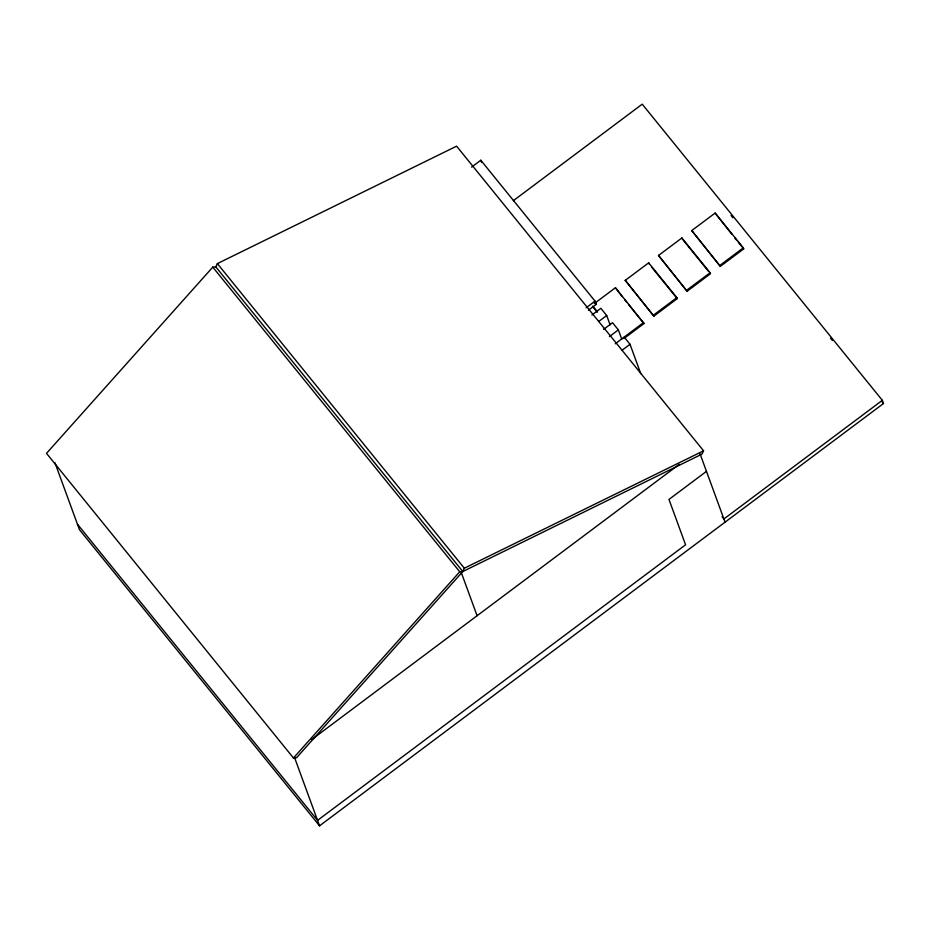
<?xml version="1.0" encoding="UTF-8"?>
<svg xmlns="http://www.w3.org/2000/svg" width="930" height="930" viewBox="0 0 930 930"><rect width="100%" height="100%" fill="white"/><g stroke="black" fill="none" stroke-linecap="round" stroke-linejoin="round"><path stroke-width="1.4" d="M215.841 266.898L217.364 263.608L456.595 146.173L703.557 450.806L702.022 454.096L462.803 571.532L459.746 571.764L293.462 757.996L46.5 453.363L212.784 267.131L215.841 266.898L462.803 571.532L296.519 757.764L293.462 757.996M462.803 571.532L464.326 568.23L703.557 450.806M471.591 167.144L480.81 160.239L595.037 301.122L596.223 304.377L588.399 310.236M513.36 200.671L642.235 104.172L882.338 400.33L883.5 403.515L319.548 825.828L79.445 529.67L54.951 462.745M586.098 307.818L595.037 301.122M594.282 303.575L615.428 287.742L643.99 323.535L623.96 338.532M625.286 280.349L648.652 262.853L676.854 297.623L677.226 298.646L653.86 316.154L625.286 280.349L653.86 316.154M658.521 255.459L681.888 237.964L710.09 272.734L710.462 273.769L687.096 291.264L658.521 255.459L687.096 291.264M691.757 230.57L715.124 213.075L743.314 247.857L743.698 248.88L720.32 266.375L691.757 230.57L720.32 266.375M591.933 315.014L600.861 308.318L606.697 315.514L610.127 324.872M598.874 321.373L606.697 315.514M603.593 329.394L612.533 322.71L618.357 329.894L621.786 339.252M609.417 336.59L618.357 329.894M615.253 343.786L643.618 322.512M653.476 315.13L676.854 297.623M686.712 290.241L710.09 272.734M719.948 265.352L743.314 247.857M622.205 350.145L630.017 344.286L624.193 337.09M311.597 739.664L679.284 464.326M706.463 471.359L668.972 499.433L685.573 544.794L317.549 820.376L77.446 524.218M882.338 400.33L723.889 518.975L722.075 516.743M731.038 215.458L732.863 217.713M830.548 338.206L832.373 340.461M881.675 401.272L883.5 403.515M731.875 234.29L715.124 213.075M734.595 237.662L736.421 239.905M738.234 242.149L743.698 248.88M683.178 240.103L708.637 271.525M651.756 267.236L677.226 298.646M622.158 296.612L615.428 287.742M624.89 299.983L626.715 302.227M628.529 304.47L643.99 323.535M594.41 302.134L596.223 304.377M592.968 306.354L597.513 311.969M592.433 306.261L596.979 311.875M217.364 263.608L464.326 568.23M212.784 267.131L459.746 571.764M681.888 237.964L682.271 238.987M648.652 262.853L649.035 263.876M700.034 453.77L725.063 522.172M630.017 344.286L640.782 373.697M480.81 160.239L481.612 162.401M461.338 572.682L477.09 615.73M294.578 757.625L319.548 825.828"/></g></svg>
